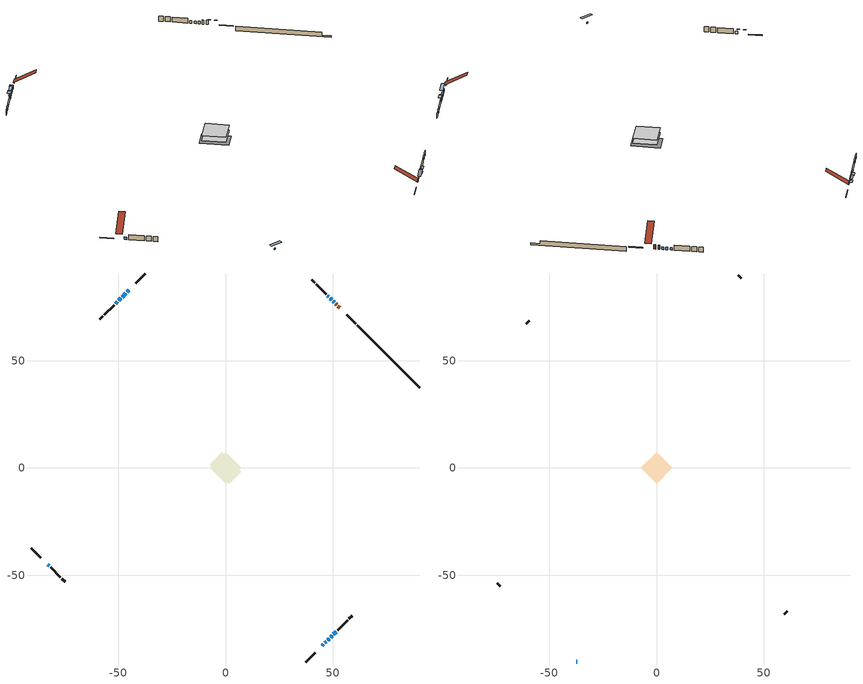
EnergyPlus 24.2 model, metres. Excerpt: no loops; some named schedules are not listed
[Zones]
conditioned space
 floor adiabatic (AdiabaticFloorConstruction): -7.29,0 0,7.29 7.29,0 0,-7.29 z0.58
 floor foundation (Slab1 construction): -7.27,1.69 -1.69,7.27 7.27,-1.69 1.69,-7.27 z-1.57
 wall outside (RimJoist1 construction): 37.52,-90.57 41.81,-86.28 / -90.57,-37.52 -86.28,-41.81 / -37.52,90.57 -41.81,86.28 / 60.82,67.27 56.52,71.56 z0.58:0.88
 wall outside (AdiabaticWallConstruction 1): 53.25,74.84 52.52,75.56 / 51.86,76.22 51.41,76.67 z0.58:2.61
 wall outside (AdiabaticWallConstruction): 50.76,77.33 50.19,77.89 / 49.53,78.55 48.87,79.22 / 45.08,-83 45.75,-82.33 / -83,-45.08 -82.33,-45.75 / 48.21,79.87 47.61,80.47 / -45.08,83 -45.8,82.28 z0.58:1.8; 46.41,-81.68 46.96,-81.12 z0.58:1.47; 47.62,-80.46 48.47,-79.62 z0.58:1.65; 49.12,-78.96 49.75,-78.33 z0.58:1.67; 50.41,-77.68 51.68,-76.4 z0.58:2.61; -46.46,81.63 -48.27,79.81 z0.58:2.31; -48.93,79.16 -49.81,78.27 / -50.47,77.62 -51.35,76.74 z0.58:2.08
 wall outside (Wall1 construction): 52.34,-75.74 56.96,-71.12 / -81.68,-46.41 -77.05,-51.03 / -52,76.08 -56.63,71.46 / 46.95,81.13 42.33,85.75 z0.58:3.02
 wall outside (Wall2 construction): 57.62,-70.46 59.1,-68.99 / -76.4,-51.69 -74.92,-53.16 / -57.28,70.8 -58.76,69.33 / 41.67,86.41 40.2,87.88 z0.58:3.02
 wall foundation (FoundationWall1 construction): 61.47,66.61,-1.57 61.47,66.61,0.58 87.66,40.42,0.58 87.66,40.42,-0.74 90.57,37.52,-0.74 90.57,37.52,-1.57
 window (WindowConstruction): 50.76,77.33 50.19,77.89 z0.58:1.8
 window (WindowConstruction 9): 49.53,78.55 48.87,79.22 z0.58:1.8
 window (WindowConstruction 10): 45.08,-83 45.75,-82.33 z0.58:1.8
 window (WindowConstruction 11): 46.41,-81.68 46.96,-81.12 z0.58:1.47
 window (WindowConstruction 12): -83,-45.08 -82.33,-45.75 z0.58:1.8
 window (WindowConstruction 1): 48.21,79.87 47.61,80.47 z0.58:1.8
 window (WindowConstruction 2): 47.62,-80.46 48.46,-79.62 z0.58:1.65
 window (WindowConstruction 3): 49.12,-78.96 49.75,-78.33 z0.58:1.67
 window (WindowConstruction 4): 50.41,-77.68 51.68,-76.4 z0.58:2.61
 window (WindowConstruction 8): -45.08,83 -45.8,82.28 z0.58:1.8
 window (WindowConstruction 5): -46.46,81.63 -48.27,79.81 z0.58:2.31
 window (WindowConstruction 6): -48.93,79.15 -49.81,78.28 z0.58:2.08
 window (WindowConstruction 7): -50.47,77.62 -51.34,76.74 z0.58:2.08
 door (Door): 53.25,74.84 52.52,75.56 z0.58:2.61
 door (Door 1): 51.86,76.22 51.41,76.67 z0.58:2.61
 ceiling adiabatic (AdiabaticFloorConstruction): 0,-7.29 7.29,0 0,7.29 -7.29,0 z0.58
attic - vented
 floor to conditioned space (Floor1 construction Reversed): -7.3,0 0,7.3 7.3,0 0,-7.3 z3.02
 wall outside (AdiabaticWallConstruction): -37.52,-90.57 -36.9,-90.57 z0.58:1.5
 wall outside (Wall3 construction): 59.75,-68.33 61.12,-66.96 / -74.27,-53.82 -72.9,-55.19 / -59.41,68.67 -60.78,67.3 / 39.54,88.54 38.17,89.91 z0.58:3.02
 window (WindowConstruction 13): -37.52,-90.57 -36.91,-90.57 z0.58:1.49
 roof outside (Roof1 construction): 44.43,-83.66,3.02 37.65,-76.88,8.61 35.68,-78.84,8.61 42.46,-85.62,3.02; -83.66,-44.43,3.02 -76.88,-37.65,8.61 -78.84,-35.68,8.61 -85.62,-42.46,3.02; -44.43,83.66,3.02 -37.65,76.88,8.61 -35.68,78.84,8.61 -42.46,85.62,3.02; 53.9,74.18,3.02 47.12,67.4,8.61 49.09,65.44,8.61 55.87,72.22,3.02
shading: -34.46,-90.57 -39.96,-90.57 -39.96,-91.79 -34.46,-91.79 z3.94; 48.69,-79.39 44.68,-83.4 45.54,-84.27 49.55,-80.26 z3.91; 48.68,-79.41 47.41,-80.68 47.84,-81.11 49.11,-79.84 z1.95; 49.96,-78.12 48.91,-79.17 49.77,-80.04 50.82,-78.98 z1.97; 51.9,-76.19 50.2,-77.89 51.06,-78.75 52.76,-77.05 z2.91; -46.01,82.07 -44.87,83.21 -45.95,84.29 -47.09,83.15 z2.1; -48.48,79.6 -46.25,81.84 -47.11,82.7 -49.35,80.46 z2.61; -50.02,78.06 -48.72,79.37 -49.79,80.44 -51.1,79.14 z2.38; -51.56,76.53 -50.25,77.83 -50.69,78.26 -51.99,76.96 z2.38
[Building]
Building 1: Terrain=Suburbs
[Site:Location]
Quebec Intl AP_QC: Latitude {deg}=46.8; Longitude {deg}=-71.38; Time Zone {hr}=-5; Elevation {m}=74; Keep Site Location Information=Yes
[Site:GroundTemperature:Shallow]
0.0108218, -2.24938, -2.43038, -1.3578, 2.94801, 7.23376, 10.9493, 13.303, 13.5029, 11.5886, 7.96783, 3.81355
[Site:WaterMainsTemperature]
Calculation Method=Schedule; Temperature Schedule=mains temperature schedule
[Material] Roughness=Rough; Thermal Absorptance=0.9
Name | Thickness {m} | Conductivity {W/m-K} | Density {kg/m3} | Specific Heat {J/kg-K} | Solar Absorptance | Visible Absorptance
asphalt or fiberglass shingles | 0.00635 | 0.162714 | 1121.4 | 1465.45 | 0.4 | 0.4
ceiling loosefill ins | 0.169333 | 0.0480833 | 16.02 | 1046.75 | 0.7 | 0.7
ceiling stud and cavity | 0.1397 | 1.03031 | 65.682 | 1177.47 | 0.7 | 0.7
concrete 4.0 in. | 0.1016 | 1.803125 | 2242.8 | 837.4 | 0.7 | 0.7
concrete 8.0 in. | 0.2032 | 1.803125 | 2242.8 | 837.4 | 0.7 | 0.7
door material | 0.04445 | 0.053851 | 512.64 | 1214.23 | 0.7 | 0.7
exterior vertical ins | 0.0451327 | 0.029427 | 32.04 | 1214.23 | 0.7 | 0.7
floor covering | 0.0127 | 0.0433444 | 54.468 | 1339.84 | 0.6 | 0.6
floor rigid ins; wall rigid ins | 0.512978 | 0.029427 | 32.04 | 1214.23 | 0.7 | 0.7
floor stud and cavity | 0.1397 | 1.75129 | 37.0049 | 1207.88 | 0.7 | 0.7
furniture material conditioned space 1 | 0.1524 | 0.115458 | 640.8 | 1214.23 | 0.6 | 0.6
gypsum board | 0.0127 | 0.160291 | 801 | 837.4 | 0.6 | 0.6
gypsum board 1 | 0.0127 | 0.160291 | 801 | 837.4 | 0.7 | 0.7
osb sheathing 0.5 in. | 0.0127 | 0.115458 | 512.64 | 1214.23 | 0.7 | 0.7
osb sheathing 0.75 in. | 0.01905 | 0.115458 | 512.64 | 1214.23 | 0.7 | 0.7
osb sheathing 2.0 in. | 0.0508 | 0.115458 | 512.64 | 1214.23 | 0.7 | 0.7
rim joist stud and cavity | 0.0508 | 0.0285197 | 125.044 | 1163.47 | 0.6 | 0.6
wall stud and cavity | 0.1397 | 0.0783975 | 139.0536 | 1170.24 | 0.7 | 0.7
wall stud and cavity 1 | 0.1397 | 0.075345 | 139.0536 | 1170.24 | 0.7 | 0.7
wall stud and cavity 2 | 0.0889 | 6.9971 | 50.32683 | 1063.81 | 0.6 | 0.6
wall stud and cavity 3 | 0.0889 | 0.380278 | 52.3479 | 1209.89 | 0.7 | 0.7
wall stud and cavity 4 | 0.0889 | 0.391764 | 83.0341 | 1211.67 | 0.7 | 0.7
wood siding | 0.0254 | 0.102417 | 544.68 | 1172.36 | 0.4 | 0.4
wood siding 1 | 0.00254 | 0.102417 | 544.68 | 1172.36 | 0.4 | 0.4
wood siding 2; wood siding 3; wood siding 4 | 0.0254 | 0.102417 | 544.68 | 1172.36 | 0.7 | 0.7
[WindowMaterial:SimpleGlazingSystem]
Name | U-Factor {W/m2-K} | Solar Heat Gain Coefficient
WindowMaterial | 2.77541 | 0.53
WindowMaterial 1 | 2.78052 | 0.57
WindowMaterial 10 | 2.98322 | 0.46
WindowMaterial 2 | 2.78392 | 0.59
WindowMaterial 3 | 2.779381 | 0.56
WindowMaterial 4 | 2.82821 | 0.59
WindowMaterial 5 | 2.796415 | 0.66
WindowMaterial 6 | 2.78847 | 0.62
WindowMaterial 7 | 2.92076 | 0.66
WindowMaterial 8 | 3.03659 | 0.46
WindowMaterial 9 | 2.765186 | 0.62
[Construction]
AdiabaticFloorConstruction: floor stud and cavity, floor rigid ins, osb sheathing 0.75 in., floor covering
AdiabaticWallConstruction: wood siding 3, wall rigid ins, wall stud and cavity 3, gypsum board
AdiabaticWallConstruction 1: wood siding 4, wall rigid ins, wall stud and cavity 3, gypsum board
Door; Door 1: door material
Floor1 construction Reversed: gypsum board, ceiling stud and cavity, ceiling loosefill ins
FoundationWall1 construction: concrete 8.0 in., gypsum board 1
furniture construction conditioned space 1: furniture material conditioned space 1
PartitionWallConstruction: gypsum board, wall stud and cavity 4, gypsum board
RimJoist1 construction: wood siding 2, osb sheathing 2.0 in., rim joist stud and cavity
Roof1 construction: asphalt or fiberglass shingles
Slab1 construction: concrete 4.0 in.
Wall1 construction: wood siding, osb sheathing 0.5 in., wall stud and cavity, gypsum board
Wall2 construction: wood siding, osb sheathing 0.5 in., wall stud and cavity 1, gypsum board
Wall3 construction: wood siding 1, wall stud and cavity 2
WindowConstruction: WindowMaterial
WindowConstruction 1: WindowMaterial 1
WindowConstruction 10; WindowConstruction 12; WindowConstruction 9: WindowMaterial 8
WindowConstruction 11: WindowMaterial 9
WindowConstruction 13: WindowMaterial 10
WindowConstruction 2: WindowMaterial 2
WindowConstruction 3: WindowMaterial 3
WindowConstruction 4: WindowMaterial 4
WindowConstruction 5: WindowMaterial 5
WindowConstruction 6; WindowConstruction 7: WindowMaterial 6
WindowConstruction 8: WindowMaterial 7
[Zone] Multiplier=1; Part of Total Floor Area=Yes
Name | Volume {m3}
attic - vented | 92.2201
conditioned space | 493
[Space]
Name | Zone | Volume {m3}
attic - vented 1 | attic - vented | 92.2201
conditioned space 1 | conditioned space | 493
[ZoneInfiltration:EffectiveLeakageArea]
infil attic - vented 1: Zone or Space=attic - vented 1; Schedule=Always On Discrete; Effective Air Leakage Area {cm2}=3930.09; Stack Coefficient=0.000558626; Wind Coefficient=1.59691e-05
[ZoneMixing]
whole house fan mix: Zone or Space=attic - vented; Schedule=Always On Continuous; Design Flow Rate Calculation Method=Flow/Zone; Design Flow Rate {m3/s}=0; Source Zone or Space=conditioned space
[SurfaceProperty:ExposedFoundationPerimeter]
Slab1: Exposed Perimeter Calculation Method=TotalExposedPerimeter; Total Exposed Perimeter {m}=41.149
[InternalMass] Zone or ZoneList=conditioned space; Space or SpaceList=conditioned space 1
Name | Construction | Surface Area {m2}
furniture mass conditioned space 1 | furniture construction conditioned space 1 | 82.6001
partition wall mass | PartitionWallConstruction | 206.5
[Lights]
interior lighting: Zone or ZoneList or Space or SpaceList=conditioned space 1; Schedule=interior lighting schedule; Design Level Calculation Method=LightingLevel; Lighting Level {W}=343.2; Return Air Fraction=0; Fraction Radiant=0.6; Fraction Visible=0.2; Fraction Replaceable=1
[People]
occupants: Zone or ZoneList or Space or SpaceList=conditioned space 1; Number of People Schedule=occupants schedule; Number of People Calculation Method=People; Number of People=3; Fraction Radiant=0.314171; Sensible Heat Fraction=0.56303; Activity Level Schedule=occupants activity schedule; Carbon Dioxide Generation Rate {m3/s-W}=0; Enable ASHRAE 55 Comfort Warnings=No; Mean Radiant Temperature Calculation Type=EnclosureAveraged
[ElectricEquipment] Zone or ZoneList or Space or SpaceList=conditioned space 1; Design Level Calculation Method=EquipmentLevel
Name | Schedule | Design Level {W} | Fraction Latent | Fraction Radiant | Fraction Lost
clothes dryer | clothes dryer schedule | 140.772 | 0.015 | 0.081 | 0.85
clothes washer | clothes washer schedule | 32.1985 | 0.03 | 0.162 | 0.7
cooking range | cooking range schedule | 215.147 | 0.08 | 0.432 | 0.2
dishwasher | dishwasher schedule | 66.8632 | 0.3 | 0.18 | 0.4
fridge | fridge schedule | 72.9452 | 0 | 0.6 | 0
mech vent bath fan 0 | mech vent bath fan 0 schedule | 50.2 | 0 | 0 | 1
mech vent bath fan 1 | mech vent bath fan 1 schedule | 50.2 | 0 | 0 | 1
mech vent house fan | mech vent house fan schedule | 19.9167 | 0 | 0 | 0.5
mech vent house fan cfis | mech vent house fan cfis schedule | 0 | 0 | 0 | 0
mech vent range fan 0 | mech vent range fan 0 schedule | 57 | 0 | 0 | 1
misc plug loads | misc plug loads schedule | 494.7 | 0.045 | 0.513 | 0.1
whole house fan | Always On Discrete | 0 | 0 | 0 | 1
[OtherEquipment] Zone or ZoneList or Space or SpaceList=conditioned space 1; Design Level Calculation Method=EquipmentLevel
Name | Fuel Type | Schedule | Design Level {W} | Fraction Latent | Fraction Radiant | Fraction Lost
clothes dryer 1 | Electricity | clothes dryer schedule | 0 | 0.015 | 0.081 | 0.85
cooking range 1 | Electricity | cooking range schedule | 0 | 0.08 | 0.432 | 0.2
general water use latent | None | general water use schedule | 62.594 | 1 | 0 | 0
general water use sensible | None | general water use schedule | -61.6891 | 0 | 0.6 | 0
mech vent house fan latent load | None | Always On Discrete | 0 | 1 | 0 | 0
mech vent house fan sensible load | None | Always On Discrete | 0 | 0 | 0 | 0
water heater energy adjustment1 | Electricity | Always On Discrete | 0.01 | 0 | 0 | 1
[ZoneInfiltration:DesignFlowRate] Zone or ZoneList or Space or SpaceList=conditioned space 1; Schedule=Always On Discrete; Design Flow Rate Calculation Method=Flow/Zone; Design Flow Rate {m3/s}=0
infil flow; natural vent flow; whole house fan flow
[ZoneControl:Thermostat]
conditioned space Thermostat: Zone or ZoneList=conditioned space; Control Type Schedule=conditioned space Thermostat Schedule; Control 1=conditioned space temperature setpoint; Temperature Difference Between Cutout And Setpoint {deltaC}=0
[ThermostatSetpoint:DualSetpoint]
conditioned space temperature setpoint: Heating Setpoint Temperature Schedule=heating setpoint; Cooling Setpoint Temperature Schedule=cooling setpoint
[Zone equipment]
conditioned space: electric baseboard
[Foundation:Kiva]
Foundation Kiva 1: Initial Indoor Air Temperature {C}=18; Wall Height Above Grade {m}=0.580004; Wall Depth Below Slab {m}=0.2032; Custom Block Material Name 1=exterior vertical ins; Custom Block Depth 1 {m}=2.15; Custom Block X Position 1 {m}=0.2159; Custom Block Z Position 1 {m}=0
[Foundation:Kiva:Settings]
Soil Conductivity {W/m-K}=0.849921; Soil Density {kg/m3}=1842.3; Soil Specific Heat {J/kg-K}=418.7; Ground Solar Absorptivity=0.9; Ground Thermal Absorptivity=0.9; Ground Surface Roughness {m}=0.03; Far-Field Width {m}=40; Deep-Ground Boundary Condition=ZeroFlux; Deep-Ground Depth {m}=40; Minimum Cell Dimension {m}=0.2; Maximum Cell Growth Coefficient=3; Simulation Timestep=Timestep
[Exterior:Lights]
exterior lighting: Schedule=exterior lighting schedule; Design Level {W}=75.6
[EnergyManagementSystem:Sensor] Output:Variable or Output:Meter Index Key=conditioned space
Name | Output:Variable or Output:Meter
conditioned_space_clg_unmet_s | Zone Cooling Setpoint Not Met Time
conditioned_space_htg_unmet_s | Zone Heating Setpoint Not Met Time
fridge_tin_s; tin_s; tin_s_1 | Zone Mean Air Temperature
tout_s | Zone Outdoor Air Drybulb Temperature
win_s | Zone Air Humidity Ratio
[Schedule:Constant]
Name | Hourly Value
Always On Continuous; mech vent house fan schedule; mech vent house fan cfis schedule; Always On Discrete | 1
occupants activity schedule | 117.228
fridge schedule | 0
[Schedule:Week:Daily]
interior lighting schedule Week Rule - Jan1-Jan27: interior lighting schedule day, interior lighting schedule day, interior lighting schedule day, interior lighting schedule day, interior lighting schedule day, interior lighting schedule day, interior lighting schedule day, interior lighting schedule default day, interior lighting schedule default day, interior lighting schedule default day, interior lighting schedule default day, interior lighting schedule default day
interior lighting schedule Week Rule - Jan28-Feb3: interior lighting schedule day, interior lighting schedule day, interior lighting schedule day, interior lighting schedule day, interior lighting schedule day 1, interior lighting schedule day 1, interior lighting schedule day 1, interior lighting schedule default day, interior lighting schedule default day, interior lighting schedule default day, interior lighting schedule default day, interior lighting schedule default day
interior lighting schedule Week Rule - Feb4-Feb24: interior lighting schedule day 1, interior lighting schedule day 1, interior lighting schedule day 1, interior lighting schedule day 1, interior lighting schedule day 1, interior lighting schedule day 1, interior lighting schedule day 1, interior lighting schedule default day, interior lighting schedule default day, interior lighting schedule default day, interior lighting schedule default day, interior lighting schedule default day
interior lighting schedule Week Rule - Feb25-Mar3: interior lighting schedule day 1, interior lighting schedule day 1, interior lighting schedule day 1, interior lighting schedule day 1, interior lighting schedule day 2, interior lighting schedule day 2, interior lighting schedule day 2, interior lighting schedule default day, interior lighting schedule default day, interior lighting schedule default day, interior lighting schedule default day, interior lighting schedule default day
interior lighting schedule Week Rule - Mar4-Mar31: interior lighting schedule day 2, interior lighting schedule day 2, interior lighting schedule day 2, interior lighting schedule day 2, interior lighting schedule day 2, interior lighting schedule day 2, interior lighting schedule day 2, interior lighting schedule default day, interior lighting schedule default day, interior lighting schedule default day, interior lighting schedule default day, interior lighting schedule default day
interior lighting schedule Week Rule - Apr1-Apr28: interior lighting schedule day 3, interior lighting schedule day 3, interior lighting schedule day 3, interior lighting schedule day 3, interior lighting schedule day 3, interior lighting schedule day 3, interior lighting schedule day 3, interior lighting schedule default day, interior lighting schedule default day, interior lighting schedule default day, interior lighting schedule default day, interior lighting schedule default day
interior lighting schedule Week Rule - Apr29-May5: interior lighting schedule day 3, interior lighting schedule day 3, interior lighting schedule day 4, interior lighting schedule day 4, interior lighting schedule day 4, interior lighting schedule day 4, interior lighting schedule day 4, interior lighting schedule default day, interior lighting schedule default day, interior lighting schedule default day, interior lighting schedule default day, interior lighting schedule default day
interior lighting schedule Week Rule - May6-May26: interior lighting schedule day 4, interior lighting schedule day 4, interior lighting schedule day 4, interior lighting schedule day 4, interior lighting schedule day 4, interior lighting schedule day 4, interior lighting schedule day 4, interior lighting schedule default day, interior lighting schedule default day, interior lighting schedule default day, interior lighting schedule default day, interior lighting schedule default day
interior lighting schedule Week Rule - May27-Jun2: interior lighting schedule day 4, interior lighting schedule day 4, interior lighting schedule day 4, interior lighting schedule day 4, interior lighting schedule day 4, interior lighting schedule day 5, interior lighting schedule day 5, interior lighting schedule default day, interior lighting schedule default day, interior lighting schedule default day, interior lighting schedule default day, interior lighting schedule default day
interior lighting schedule Week Rule - Jun3-Jun30: interior lighting schedule day 5, interior lighting schedule day 5, interior lighting schedule day 5, interior lighting schedule day 5, interior lighting schedule day 5, interior lighting schedule day 5, interior lighting schedule day 5, interior lighting schedule default day, interior lighting schedule default day, interior lighting schedule default day, interior lighting schedule default day, interior lighting schedule default day
interior lighting schedule Week Rule - Jul1-Jul28: interior lighting schedule day 6, interior lighting schedule day 6, interior lighting schedule day 6, interior lighting schedule day 6, interior lighting schedule day 6, interior lighting schedule day 6, interior lighting schedule day 6, interior lighting schedule default day, interior lighting schedule default day, interior lighting schedule default day, interior lighting schedule default day, interior lighting schedule default day
interior lighting schedule Week Rule - Jul29-Aug4: interior lighting schedule day 6, interior lighting schedule day 6, interior lighting schedule day 6, interior lighting schedule day 7, interior lighting schedule day 7, interior lighting schedule day 7, interior lighting schedule day 7, interior lighting schedule default day, interior lighting schedule default day, interior lighting schedule default day, interior lighting schedule default day, interior lighting schedule default day
interior lighting schedule Week Rule - Aug5-Aug25: interior lighting schedule day 7, interior lighting schedule day 7, interior lighting schedule day 7, interior lighting schedule day 7, interior lighting schedule day 7, interior lighting schedule day 7, interior lighting schedule day 7, interior lighting schedule default day, interior lighting schedule default day, interior lighting schedule default day, interior lighting schedule default day, interior lighting schedule default day
interior lighting schedule Week Rule - Aug26-Sep1: interior lighting schedule day 7, interior lighting schedule day 7, interior lighting schedule day 7, interior lighting schedule day 7, interior lighting schedule day 7, interior lighting schedule day 7, interior lighting schedule day 8, interior lighting schedule default day, interior lighting schedule default day, interior lighting schedule default day, interior lighting schedule default day, interior lighting schedule default day
interior lighting schedule Week Rule - Sep2-Sep29: interior lighting schedule day 8, interior lighting schedule day 8, interior lighting schedule day 8, interior lighting schedule day 8, interior lighting schedule day 8, interior lighting schedule day 8, interior lighting schedule day 8, interior lighting schedule default day, interior lighting schedule default day, interior lighting schedule default day, interior lighting schedule default day, interior lighting schedule default day
interior lighting schedule Week Rule - Sep30-Oct6: interior lighting schedule day 8, interior lighting schedule day 9, interior lighting schedule day 9, interior lighting schedule day 9, interior lighting schedule day 9, interior lighting schedule day 9, interior lighting schedule day 9, interior lighting schedule default day, interior lighting schedule default day, interior lighting schedule default day, interior lighting schedule default day, interior lighting schedule default day
interior lighting schedule Week Rule - Oct7-Oct27: interior lighting schedule day 9, interior lighting schedule day 9, interior lighting schedule day 9, interior lighting schedule day 9, interior lighting schedule day 9, interior lighting schedule day 9, interior lighting schedule day 9, interior lighting schedule default day, interior lighting schedule default day, interior lighting schedule default day, interior lighting schedule default day, interior lighting schedule default day
interior lighting schedule Week Rule - Oct28-Nov3: interior lighting schedule day 9, interior lighting schedule day 9, interior lighting schedule day 9, interior lighting schedule day 9, interior lighting schedule day 10, interior lighting schedule day 10, interior lighting schedule day 10, interior lighting schedule default day, interior lighting schedule default day, interior lighting schedule default day, interior lighting schedule default day, interior lighting schedule default day
interior lighting schedule Week Rule - Nov4-Nov24: interior lighting schedule day 10, interior lighting schedule day 10, interior lighting schedule day 10, interior lighting schedule day 10, interior lighting schedule day 10, interior lighting schedule day 10, interior lighting schedule day 10, interior lighting schedule default day, interior lighting schedule default day, interior lighting schedule default day, interior lighting schedule default day, interior lighting schedule default day
interior lighting schedule Week Rule - Nov25-Dec1: interior lighting schedule day 10, interior lighting schedule day 10, interior lighting schedule day 10, interior lighting schedule day 10, interior lighting schedule day 10, interior lighting schedule day 10, interior lighting schedule day 11, interior lighting schedule default day, interior lighting schedule default day, interior lighting schedule default day, interior lighting schedule default day, interior lighting schedule default day
interior lighting schedule Week Rule - Dec2-Dec31: interior lighting schedule day 11, interior lighting schedule day 11, interior lighting schedule day 11, interior lighting schedule day 11, interior lighting schedule day 11, interior lighting schedule day 11, interior lighting schedule day 11, interior lighting schedule default day, interior lighting schedule default day, interior lighting schedule default day, interior lighting schedule default day, interior lighting schedule default day
occupants schedule Week Rule - Jan1-Dec31: occupants schedule day, occupants schedule day, occupants schedule day, occupants schedule day, occupants schedule day, occupants schedule day, occupants schedule day, occupants schedule default day, occupants schedule default day, occupants schedule default day, occupants schedule default day, occupants schedule default day
clothes dryer schedule Week Rule - Jan1-Dec31: clothes dryer schedule day, clothes dryer schedule day, clothes dryer schedule day, clothes dryer schedule day, clothes dryer schedule day, clothes dryer schedule day, clothes dryer schedule day, clothes dryer schedule default day, clothes dryer schedule default day, clothes dryer schedule default day, clothes dryer schedule default day, clothes dryer schedule default day
clothes washer schedule Week Rule - Jan1-Dec31: clothes washer schedule day, clothes washer schedule day, clothes washer schedule day, clothes washer schedule day, clothes washer schedule day, clothes washer schedule day, clothes washer schedule day, clothes washer schedule default day, clothes washer schedule default day, clothes washer schedule default day, clothes washer schedule default day, clothes washer schedule default day
cooking range schedule Week Rule - Jan1-Dec31: cooking range schedule day, cooking range schedule day, cooking range schedule day, cooking range schedule day, cooking range schedule day, cooking range schedule day, cooking range schedule day, cooking range schedule default day, cooking range schedule default day, cooking range schedule default day, cooking range schedule default day, cooking range schedule default day
dishwasher schedule Week Rule - Jan1-Dec31: dishwasher schedule day, dishwasher schedule day, dishwasher schedule day, dishwasher schedule day, dishwasher schedule day, dishwasher schedule day, dishwasher schedule day, dishwasher schedule default day, dishwasher schedule default day, dishwasher schedule default day, dishwasher schedule default day, dishwasher schedule default day
mech vent bath fan 0 schedule Week Rule - Jan1-Dec31: mech vent bath fan 0 schedule day, mech vent bath fan 0 schedule day, mech vent bath fan 0 schedule day, mech vent bath fan 0 schedule day, mech vent bath fan 0 schedule day, mech vent bath fan 0 schedule day, mech vent bath fan 0 schedule day, mech vent bath fan 0 schedule default day, mech vent bath fan 0 schedule default day, mech vent bath fan 0 schedule default day, mech vent bath fan 0 schedule default day, mech vent bath fan 0 schedule default day
mech vent bath fan 1 schedule Week Rule - Jan1-Dec31: mech vent bath fan 1 schedule day, mech vent bath fan 1 schedule day, mech vent bath fan 1 schedule day, mech vent bath fan 1 schedule day, mech vent bath fan 1 schedule day, mech vent bath fan 1 schedule day, mech vent bath fan 1 schedule day, mech vent bath fan 1 schedule default day, mech vent bath fan 1 schedule default day, mech vent bath fan 1 schedule default day, mech vent bath fan 1 schedule default day, mech vent bath fan 1 schedule default day
mech vent range fan 0 schedule Week Rule - Jan1-Dec31: mech vent range fan 0 schedule day, mech vent range fan 0 schedule day, mech vent range fan 0 schedule day, mech vent range fan 0 schedule day, mech vent range fan 0 schedule day, mech vent range fan 0 schedule day, mech vent range fan 0 schedule day, mech vent range fan 0 schedule default day, mech vent range fan 0 schedule default day, mech vent range fan 0 schedule default day, mech vent range fan 0 schedule default day, mech vent range fan 0 schedule default day
misc plug loads schedule Week Rule - Jan1-Dec31: misc plug loads schedule day, misc plug loads schedule day, misc plug loads schedule day, misc plug loads schedule day, misc plug loads schedule day, misc plug loads schedule day, misc plug loads schedule day, misc plug loads schedule default day, misc plug loads schedule default day, misc plug loads schedule default day, misc plug loads schedule default day, misc plug loads schedule default day
general water use schedule Week Rule - Jan1-Dec31: general water use schedule day, general water use schedule day, general water use schedule day, general water use schedule day, general water use schedule day, general water use schedule day, general water use schedule day, general water use schedule default day, general water use schedule default day, general water use schedule default day, general water use schedule default day, general water use schedule default day
exterior lighting schedule Week Rule - Jan1-Jan27: exterior lighting schedule day, exterior lighting schedule day, exterior lighting schedule day, exterior lighting schedule day, exterior lighting schedule day, exterior lighting schedule day, exterior lighting schedule day, exterior lighting schedule default day, exterior lighting schedule default day, exterior lighting schedule default day, exterior lighting schedule default day, exterior lighting schedule default day
exterior lighting schedule Week Rule - Jan28-Feb3: exterior lighting schedule day, exterior lighting schedule day, exterior lighting schedule day, exterior lighting schedule day, exterior lighting schedule day 1, exterior lighting schedule day 1, exterior lighting schedule day 1, exterior lighting schedule default day, exterior lighting schedule default day, exterior lighting schedule default day, exterior lighting schedule default day, exterior lighting schedule default day
exterior lighting schedule Week Rule - Feb4-Feb24: exterior lighting schedule day 1, exterior lighting schedule day 1, exterior lighting schedule day 1, exterior lighting schedule day 1, exterior lighting schedule day 1, exterior lighting schedule day 1, exterior lighting schedule day 1, exterior lighting schedule default day, exterior lighting schedule default day, exterior lighting schedule default day, exterior lighting schedule default day, exterior lighting schedule default day
exterior lighting schedule Week Rule - Feb25-Mar3: exterior lighting schedule day 1, exterior lighting schedule day 1, exterior lighting schedule day 1, exterior lighting schedule day 1, exterior lighting schedule day 2, exterior lighting schedule day 2, exterior lighting schedule day 2, exterior lighting schedule default day, exterior lighting schedule default day, exterior lighting schedule default day, exterior lighting schedule default day, exterior lighting schedule default day
exterior lighting schedule Week Rule - Mar4-Mar31: exterior lighting schedule day 2, exterior lighting schedule day 2, exterior lighting schedule day 2, exterior lighting schedule day 2, exterior lighting schedule day 2, exterior lighting schedule day 2, exterior lighting schedule day 2, exterior lighting schedule default day, exterior lighting schedule default day, exterior lighting schedule default day, exterior lighting schedule default day, exterior lighting schedule default day
exterior lighting schedule Week Rule - Apr1-Apr28: exterior lighting schedule day 3, exterior lighting schedule day 3, exterior lighting schedule day 3, exterior lighting schedule day 3, exterior lighting schedule day 3, exterior lighting schedule day 3, exterior lighting schedule day 3, exterior lighting schedule default day, exterior lighting schedule default day, exterior lighting schedule default day, exterior lighting schedule default day, exterior lighting schedule default day
exterior lighting schedule Week Rule - Apr29-May5: exterior lighting schedule day 3, exterior lighting schedule day 3, exterior lighting schedule day 4, exterior lighting schedule day 4, exterior lighting schedule day 4, exterior lighting schedule day 4, exterior lighting schedule day 4, exterior lighting schedule default day, exterior lighting schedule default day, exterior lighting schedule default day, exterior lighting schedule default day, exterior lighting schedule default day
exterior lighting schedule Week Rule - May6-May26: exterior lighting schedule day 4, exterior lighting schedule day 4, exterior lighting schedule day 4, exterior lighting schedule day 4, exterior lighting schedule day 4, exterior lighting schedule day 4, exterior lighting schedule day 4, exterior lighting schedule default day, exterior lighting schedule default day, exterior lighting schedule default day, exterior lighting schedule default day, exterior lighting schedule default day
exterior lighting schedule Week Rule - May27-Jun2: exterior lighting schedule day 4, exterior lighting schedule day 4, exterior lighting schedule day 4, exterior lighting schedule day 4, exterior lighting schedule day 4, exterior lighting schedule day 5, exterior lighting schedule day 5, exterior lighting schedule default day, exterior lighting schedule default day, exterior lighting schedule default day, exterior lighting schedule default day, exterior lighting schedule default day
exterior lighting schedule Week Rule - Jun3-Jun30: exterior lighting schedule day 5, exterior lighting schedule day 5, exterior lighting schedule day 5, exterior lighting schedule day 5, exterior lighting schedule day 5, exterior lighting schedule day 5, exterior lighting schedule day 5, exterior lighting schedule default day, exterior lighting schedule default day, exterior lighting schedule default day, exterior lighting schedule default day, exterior lighting schedule default day
exterior lighting schedule Week Rule - Jul1-Jul28: exterior lighting schedule day 6, exterior lighting schedule day 6, exterior lighting schedule day 6, exterior lighting schedule day 6, exterior lighting schedule day 6, exterior lighting schedule day 6, exterior lighting schedule day 6, exterior lighting schedule default day, exterior lighting schedule default day, exterior lighting schedule default day, exterior lighting schedule default day, exterior lighting schedule default day
exterior lighting schedule Week Rule - Jul29-Aug4: exterior lighting schedule day 6, exterior lighting schedule day 6, exterior lighting schedule day 6, exterior lighting schedule day 7, exterior lighting schedule day 7, exterior lighting schedule day 7, exterior lighting schedule day 7, exterior lighting schedule default day, exterior lighting schedule default day, exterior lighting schedule default day, exterior lighting schedule default day, exterior lighting schedule default day
[Schedule:Year]
interior lighting schedule: interior lighting schedule Week Rule - Jan1-Jan27, 1, 1, 1, 27, interior lighting schedule Week Rule - Jan28-Feb3, 1, 28, 2, 3, interior lighting schedule Week Rule - Feb4-Feb24, 2, 4, 2, 24, interior lighting schedule Week Rule - Feb25-Mar3, 2, 25, 3, 3, interior lighting schedule Week Rule - Mar4-Mar31, 3, 4, 3, 31, interior lighting schedule Week Rule - Apr1-Apr28, 4, 1, 4, 28, interior lighting schedule Week Rule - Apr29-May5, 4, 29, 5, 5, interior lighting schedule Week Rule - May6-May26, 5, 6, 5, 26, interior lighting schedule Week Rule - May27-Jun2, 5, 27, 6, 2, interior lighting schedule Week Rule - Jun3-Jun30, 6, 3, 6, 30, interior lighting schedule Week Rule - Jul1-Jul28, 7, 1, 7, 28, interior lighting schedule Week Rule - Jul29-Aug4, 7, 29, 8, 4, interior lighting schedule Week Rule - Aug5-Aug25, 8, 5, 8, 25, interior lighting schedule Week Rule - Aug26-Sep1, 8, 26, 9, 1, interior lighting schedule Week Rule - Sep2-Sep29, 9, 2, 9, 29, interior lighting schedule Week Rule - Sep30-Oct6, 9, 30, 10, 6, interior lighting schedule Week Rule - Oct7-Oct27, 10, 7, 10, 27, interior lighting schedule Week Rule - Oct28-Nov3, 10, 28, 11, 3, interior lighting schedule Week Rule - Nov4-Nov24, 11, 4, 11, 24, interior lighting schedule Week Rule - Nov25-Dec1, 11, 25, 12, 1, interior lighting schedule Week Rule - Dec2-Dec31, 12, 2, 12, 31
occupants schedule: occupants schedule Week Rule - Jan1-Dec31, 1, 1, 12, 31
clothes dryer schedule: clothes dryer schedule Week Rule - Jan1-Dec31, 1, 1, 12, 31
clothes washer schedule: clothes washer schedule Week Rule - Jan1-Dec31, 1, 1, 12, 31
cooking range schedule: cooking range schedule Week Rule - Jan1-Dec31, 1, 1, 12, 31
dishwasher schedule: dishwasher schedule Week Rule - Jan1-Dec31, 1, 1, 12, 31
mech vent bath fan 0 schedule: mech vent bath fan 0 schedule Week Rule - Jan1-Dec31, 1, 1, 12, 31
mech vent bath fan 1 schedule: mech vent bath fan 1 schedule Week Rule - Jan1-Dec31, 1, 1, 12, 31
mech vent range fan 0 schedule: mech vent range fan 0 schedule Week Rule - Jan1-Dec31, 1, 1, 12, 31
misc plug loads schedule: misc plug loads schedule Week Rule - Jan1-Dec31, 1, 1, 12, 31
general water use schedule: general water use schedule Week Rule - Jan1-Dec31, 1, 1, 12, 31
exterior lighting schedule: exterior lighting schedule Week Rule - Jan1-Jan27, 1, 1, 1, 27, exterior lighting schedule Week Rule - Jan28-Feb3, 1, 28, 2, 3, exterior lighting schedule Week Rule - Feb4-Feb24, 2, 4, 2, 24, exterior lighting schedule Week Rule - Feb25-Mar3, 2, 25, 3, 3, exterior lighting schedule Week Rule - Mar4-Mar31, 3, 4, 3, 31, exterior lighting schedule Week Rule - Apr1-Apr28, 4, 1, 4, 28, exterior lighting schedule Week Rule - Apr29-May5, 4, 29, 5, 5, exterior lighting schedule Week Rule - May6-May26, 5, 6, 5, 26, exterior lighting schedule Week Rule - May27-Jun2, 5, 27, 6, 2, exterior lighting schedule Week Rule - Jun3-Jun30, 6, 3, 6, 30, exterior lighting schedule Week Rule - Jul1-Jul28, 7, 1, 7, 28, exterior lighting schedule Week Rule - Jul29-Aug4, 7, 29, 8, 4, exterior lighting schedule Week Rule - Aug5-Aug25, 8, 5, 8, 25, exterior lighting schedule Week Rule - Aug26-Sep1, 8, 26, 9, 1, exterior lighting schedule Week Rule - Sep2-Sep29, 9, 2, 9, 29, exterior lighting schedule Week Rule - Sep30-Oct6, 9, 30, 10, 6, exterior lighting schedule Week Rule - Oct7-Oct27, 10, 7, 10, 27, exterior lighting schedule Week Rule - Oct28-Nov3, 10, 28, 11, 3, exterior lighting schedule Week Rule - Nov4-Nov24, 11, 4, 11, 24, exterior lighting schedule Week Rule - Nov25-Dec1, 11, 25, 12, 1, exterior lighting schedule Week Rule - Dec2-Dec31, 12, 2, 12, 31
[Schedule:Compact]
conditioned space Thermostat Schedule: Through: 12/31, For: AllDays, Until: 24:00, 4
mains temperature schedule: Through: 01/01, For: AllDays, Until: 24:00, 5.175, Through: 01/02, For: AllDays, Until: 24:00, 5.10167, Through: 01/03, For: AllDays, Until: 24:00, 5.02889, Through: 01/04, For: AllDays, Until: 24:00, 4.95778, Through: 01/05, For: AllDays, Until: 24:00, 4.88778, Through: 01/06, For: AllDays, Until: 24:00, 4.81833, Through: 01/07, For: AllDays, Until: 24:00, 4.75056, Through: 01/08, For: AllDays, Until: 24:00, 4.68389, Through: 01/09, For: AllDays, Until: 24:00, 4.61833, Through: 01/10, For: AllDays, Until: 24:00, 4.55389, Through: 01/11, For: AllDays, Until: 24:00, 4.49056, Through: 01/12, For: AllDays, Until: 24:00, 4.42889, Through: 01/13, For: AllDays, Until: 24:00, 4.36778, Through: 01/14, For: AllDays, Until: 24:00, 4.30889, Through: 01/15, For: AllDays, Until: 24:00, 4.25056, Through: 01/16, For: AllDays, Until: 24:00, 4.19389, Through: 01/17, For: AllDays, Until: 24:00, 4.13833, Through: 01/18, For: AllDays, Until: 24:00, 4.08444, Through: 01/19, For: AllDays, Until: 24:00, 4.03167, Through: 01/20, For: AllDays, Until: 24:00, 3.98056, Through: 01/21, For: AllDays, Until: 24:00, 3.93056, Through: 01/22, For: AllDays, Until: 24:00, 3.88222, Through: 01/23, For: AllDays, Until: 24:00, 3.835, Through: 01/24, For: AllDays, Until: 24:00, 3.78944, Through: 01/25, For: AllDays, Until: 24:00, 3.74556, Through: 01/26, For: AllDays, Until: 24:00, 3.70278, Through: 01/27, For: AllDays, Until: 24:00, 3.66167, Through: 01/28, For: AllDays, Until: 24:00, 3.62167, Through: 01/29, For: AllDays, Until: 24:00, 3.58389, Through: 01/30, For: AllDays, Until: 24:00, 3.54722, Through: 01/31, For: AllDays, Until: 24:00, 3.51167, Through: 02/01, For: AllDays, Until: 24:00, 3.47833, Through: 02/02, For: AllDays, Until: 24:00, 3.44611, Through: 02/03, For: AllDays, Until: 24:00, 3.41556, Through: 02/04, For: AllDays, Until: 24:00, 3.38667, Through: 02/05, For: AllDays, Until: 24:00, 3.35944, Through: 02/06, For: AllDays, Until: 24:00, 3.33389, Through: 02/07, For: AllDays, Until: 24:00, 3.30944, Through: 02/08, For: AllDays, Until: 24:00, 3.28667, Through: 02/09, For: AllDays, Until: 24:00, 3.26611, Through: 02/10, For: AllDays, Until: 24:00, 3.24667, Through: 02/11, For: AllDays, Until: 24:00, 3.22889, Through: 02/12, For: AllDays, Until: 24:00, 3.21278, Through: 02/13, For: AllDays, Until: 24:00, 3.19833, Through: 02/14, For: AllDays, Until: 24:00, 3.18556, Through: 02/15, For: AllDays, Until: 24:00, 3.17389, Through: 02/16, For: AllDays, Until: 24:00, 3.16444, Through: 02/17, For: AllDays, Until: 24:00, 3.15667, Through: 02/18, For: AllDays, Until: 24:00, 3.15056, Through: 02/19, For: AllDays, Until: 24:00, 3.14556, Through: 02/20, For: AllDays, Until: 24:00, 3.14278, Through: 02/21, For: AllDays, Until: 24:00, 3.14111, Through: 02/22, For: AllDays, Until: 24:00, 3.14167, Through: 02/23, For: AllDays, Until: 24:00, 3.14333, Through: 02/24, For: AllDays, Until: 24:00, 3.14722, Through: 02/25, For: AllDays, Until: 24:00, 3.15222, Through: 02/26, For: AllDays, Until: 24:00, 3.15944, Through: 02/27, For: AllDays, Until: 24:00, 3.16778, Through: 02/28, For: AllDays, Until: 24:00, 3.17778, Through: 03/01, For: AllDays, Until: 24:00, 3.18944, Through: 03/02, For: AllDays, Until: 24:00, 3.20333, Through: 03/03, For: AllDays, Until: 24:00, 3.21833, Through: 03/04, For: AllDays, Until: 24:00, 3.235, Through: 03/05, For: AllDays, Until: 24:00, 3.25333, Through: 03/06, For: AllDays, Until: 24:00, 3.27333, Through: 03/07, For: AllDays, Until: 24:00, 3.29444, Through: 03/08, For: AllDays, Until: 24:00, 3.31778, Through: 03/09, For: AllDays, Until: 24:00, 3.34222, Through: 03/10, For: AllDays, Until: 24:00, 3.36889, Through: 03/11, For: AllDays, Until: 24:00, 3.39667, Through: 03/12, For: AllDays, Until: 24:00, 3.42611, Through: 03/13, For: AllDays, Until: 24:00, 3.45722, Through: 03/14, For: AllDays, Until: 24:00, 3.49, Through: 03/15, For: AllDays, Until: 24:00, 3.52389, Through: 03/16, For: AllDays, Until: 24:00, 3.55944, Through: 03/17, For: AllDays, Until: 24:00, 3.59667, Through: 03/18, For: AllDays, Until: 24:00, 3.63556, Through: 03/19, For: AllDays, Until: 24:00, 3.67556, Through: 03/20, For: AllDays, Until: 24:00, 3.71722, Through: 03/21, For: AllDays, Until: 24:00, 3.76056, Through: 03/22, For: AllDays, Until: 24:00, 3.80556, Through: 03/23, For: AllDays, Until: 24:00, 3.85111, Through: 03/24, For: AllDays, Until: 24:00, 3.89889, Through: 03/25, For: AllDays, Until: 24:00, 3.94778, Through: 03/26, For: AllDays, Until: 24:00, 3.99833, Through: 03/27, For: AllDays, Until: 24:00, 4.05, Through: 03/28, For: AllDays, Until: 24:00, 4.10333, Through: 03/29, For: AllDays, Until: 24:00, 4.15778, Through: 03/30, For: AllDays, Until: 24:00, 4.21333, Through: 03/31, For: AllDays, Until: 24:00, 4.27056, Through: 04/01, For: AllDays, Until: 24:00, 4.32944, Through: 04/02, For: AllDays, Until: 24:00, 4.38889, Through: 04/03, For: AllDays, Until: 24:00, 4.45, Through: 04/04, For: AllDays, Until: 24:00, 4.51222, Through: 04/05, For: AllDays, Until: 24:00, 4.57611, Through: 04/06, For: AllDays, Until: 24:00, 4.64056, Through: 04/07, For: AllDays, Until: 24:00, 4.70667, Through: 04/08, For: AllDays, Until: 24:00, 4.77389, Through: 04/09, For: AllDays, Until: 24:00, 4.84222, Through: 04/10, For: AllDays, Until: 24:00, 4.91167, Through: 04/11, For: AllDays, Until: 24:00, 4.98278, Through: 04/12, For: AllDays, Until: 24:00, 5.05444, Through: 04/13, For: AllDays, Until: 24:00, 5.12722, Through: 04/14, For: AllDays, Until: 24:00, 5.20111, Through: 04/15, For: AllDays, Until: 24:00, 5.27611, Through: 04/16, For: AllDays, Until: 24:00, 5.35167, Through: 04/17, For: AllDays, Until: 24:00, 5.42889, Through: 04/18, For: AllDays, Until: 24:00, 5.50667, Through: 04/19, For: AllDays, Until: 24:00, 5.58556, Through: 04/20, For: AllDays, Until: 24:00, 5.665, Through: 04/21, For: AllDays, Until: 24:00, 5.74611, Through: 04/22, For: AllDays, Until: 24:00, 5.82722, Through: 04/23, For: AllDays, Until: 24:00, 5.91, Through: 04/24, For: AllDays, Until: 24:00, 5.99278, Through: 04/25, For: AllDays, Until: 24:00, 6.07722, Through: 04/26, For: AllDays, Until: 24:00, 6.16167, Through: 04/27, For: AllDays, Until: 24:00, 6.24722, Through: 04/28, For: AllDays, Until: 24:00, 6.33389, Through: 04/29, For: AllDays, Until: 24:00, 6.42056, Through: 04/30, For: AllDays, Until: 24:00, 6.50833, Through: 05/01, For: AllDays, Until: 24:00, 6.59667, Through: 05/02, For: AllDays, Until: 24:00, 6.68556, Through: 05/03, For: AllDays, Until: 24:00, 6.775, Through: 05/04, For: AllDays, Until: 24:00, 6.86556, Through: 05/05, For: AllDays, Until: 24:00, 6.95611, Through: 05/06, For: AllDays, Until: 24:00, 7.04722, Through: 05/07, For: AllDays, Until: 24:00, 7.13889, Through: 05/08, For: AllDays, Until: 24:00, 7.23111, Through: 05/09, For: AllDays, Until: 24:00, 7.32333, Through: 05/10, For: AllDays, Until: 24:00, 7.41667, Through: 05/11, For: AllDays, Until: 24:00, 7.51, Through: 05/12, For: AllDays, Until: 24:00, 7.60389, Through: 05/13, For: AllDays, Until: 24:00, 7.69778, Through: 05/14, For: AllDays, Until: 24:00, 7.79222, Through: 05/15, For: AllDays, Until: 24:00, 7.88667, Through: 05/16, For: AllDays, Until: 24:00, 7.98167, Through: 05/17, For: AllDays, Until: 24:00, 8.07667, Through: 05/18, For: AllDays, Until: 24:00, 8.17167, Through: 05/19, For: AllDays, Until: 24:00, 8.26722, Through: 05/20, For: AllDays, Until: 24:00, 8.36278, Through: 05/21, For: AllDays, Until: 24:00, 8.45833, Through: 05/22, For: AllDays, Until: 24:00, 8.55444, Through: 05/23, For: AllDays, Until: 24:00, 8.65, Through: 05/24, For: AllDays, Until: 24:00, 8.74611, Through: 05/25, For: AllDays, Until: 24:00, 8.84167, Through: 05/26, For: AllDays, Until: 24:00, 8.93722, Through: 05/27, For: AllDays, Until: 24:00, 9.03333, Through: 05/28, For: AllDays, Until: 24:00, 9.12889, Through: 05/29, For: AllDays, Until: 24:00, 9.22389, Through: 05/30, For: AllDays, Until: 24:00, 9.31944, Through: 05/31, For: AllDays, Until: 24:00, 9.41444, Through: 06/01, For: AllDays, Until: 24:00, 9.50944, Through: 06/02, For: AllDays, Until: 24:00, 9.60389, Through: 06/03, For: AllDays, Until: 24:00, 9.69833, Through: 06/04, For: AllDays, Until: 24:00, 9.79278, Through: 06/05, For: AllDays, Until: 24:00, 9.88667, Through: 06/06, For: AllDays, Until: 24:00, 9.98, Through: 06/07, For: AllDays, Until: 24:00, 10.0728, Through: 06/08, For: AllDays, Until: 24:00, 10.1656, Through: 06/09, For: AllDays, Until: 24:00, 10.2578, Through: 06/10, For: AllDays, Until: 24:00, 10.3494, Through: 06/11, For: AllDays, Until: 24:00, 10.4411, Through: 06/12, For: AllDays, Until: 24:00, 10.5317, Through: 06/13, For: AllDays, Until: 24:00, 10.6222, Through: 06/14, For: AllDays, Until: 24:00, 10.7117, Through: 06/15, For: AllDays, Until: 24:00, 10.8006, Through: 06/16, For: AllDays, Until: 24:00, 10.8889, Through: 06/17, For: AllDays, Until: 24:00, 10.9772, Through: 06/18, For: AllDays, Until: 24:00, 11.0639, Through: 06/19, For: AllDays, Until: 24:00, 11.1506, Through: 06/20, For: AllDays, Until: 24:00, 11.2361, Through: 06/21, For: AllDays, Until: 24:00, 11.3211, Through: 06/22, For: AllDays, Until: 24:00, 11.4056, Through: 06/23, For: AllDays, Until: 24:00, 11.4889, Through: 06/24, For: AllDays, Until: 24:00, 11.5711, Through: 06/25, For: AllDays, Until: 24:00, 11.6533, Through: 06/26, For: AllDays, Until: 24:00, 11.7339, Through: 06/27, For: AllDays, Until: 24:00, 11.8139, Through: 06/28, For: AllDays, Until: 24:00, 11.8928, Through: 06/29, For: AllDays, Until: 24:00, 11.9711, Through: 06/30, For: AllDays, Until: 24:00, 12.0483, Through: 07/01, For: AllDays, Until: 24:00, 12.1244, Through: 07/02, For: AllDays, Until: 24:00, 12.1994, Through: 07/03, For: AllDays, Until: 24:00, 12.2733, Through: 07/04, For: AllDays, Until: 24:00, 12.3467, Through: 07/05, For: AllDays, Until: 24:00, 12.4183, Through: 07/06, For: AllDays, Until: 24:00, 12.4894, Through: 07/07, For: AllDays, Until: 24:00, 12.5589, Through: 07/08, For: AllDays, Until: 24:00, 12.6278, Through: 07/09, For: AllDays, Until: 24:00, 12.695, Through: 07/10, For: AllDays, Until: 24:00, 12.7617, Through: 07/11, For: AllDays, Until: 24:00, 12.8267, Through: 07/12, For: AllDays, Until: 24:00, 12.8906, Through: 07/13, For: AllDays, Until: 24:00, 12.9528, Through: 07/14, For: AllDays, Until: 24:00, 13.0144, Through: 07/15, For: AllDays, Until: 24:00, 13.0744, Through: 07/16, For: AllDays, Until: 24:00, 13.1333, Through: 07/17, For: AllDays, Until: 24:00, 13.1906, Through: 07/18, For: AllDays, Until: 24:00, 13.2467, Through: 07/19, For: AllDays, Until: 24:00, 13.3017, Through: 07/20, For: AllDays, Until: 24:00, 13.355, Through: 07/21, For: AllDays, Until: 24:00, 13.4072, Through: 07/22, For: AllDays, Until: 24:00, 13.4578, Through: 07/23, For: AllDays, Until: 24:00, 13.5067, Through: 07/24, For: AllDays, Until: 24:00, 13.5544, Through: 07/25, For: AllDays, Until: 24:00, 13.6011, Through: 07/26, For: AllDays, Until: 24:00, 13.6461, Through: 07/27, For: AllDays, Until: 24:00, 13.6894, Through: 07/28, For: AllDays, Until: 24:00, 13.7317, Through: 07/29, For: AllDays, Until: 24:00, 13.7722, Through: 07/30, For: AllDays, Until: 24:00, 13.8111, Through: 07/31, For: AllDays, Until: 24:00, 13.8489, Through: 08/01, For: AllDays, Until: 24:00, 13.8844, Through: 08/02, For: AllDays, Until: 24:00, 13.9189, Through: 08/03, For: AllDays, Until: 24:00, 13.9522, Through: 08/04, For: AllDays, Until: 24:00, 13.9833, Through: 08/05, For: AllDays, Until: 24:00, 14.0133, Through: 08/06, For: AllDays, Until: 24:00, 14.0411, Through: 08/07, For: AllDays, Until: 24:00, 14.0678, Through: 08/08, For: AllDays, Until: 24:00, 14.0933, Through: 08/09, For: AllDays, Until: 24:00, 14.1167, Through: 08/10, For: AllDays, Until: 24:00, 14.1383, Through: 08/11, For: AllDays, Until: 24:00, 14.1589, Through: 08/12, For: AllDays, Until: 24:00, 14.1772, Through: 08/13, For: AllDays, Until: 24:00, 14.1944, Through: 08/14, For: AllDays, Until: 24:00, 14.21, Through: 08/15, For: AllDays, Until: 24:00, 14.2233, Through: 08/16, For: AllDays, Until: 24:00, 14.2356, Through: 08/17, For: AllDays, Until: 24:00, 14.2461, Through: 08/18, For: AllDays, Until: 24:00, 14.255, Through: 08/19, For: AllDays, Until: 24:00, 14.2622, Through: 08/20, For: AllDays, Until: 24:00, 14.2678, Through: 08/21, For: AllDays, Until: 24:00, 14.2717, Through: 08/22, For: AllDays, Until: 24:00, 14.2739, Through: 08/23, For: AllDays, Until: 24:00, 14.2744, Through: 08/24, For: AllDays, Until: 24:00, 14.2733, Through: 08/25, For: AllDays, Until: 24:00, 14.2711, Through: 08/26, For: AllDays, Until: 24:00, 14.2667, Through: 08/27, For: AllDays, Until: 24:00, 14.2606, Through: 08/28, For: AllDays, Until: 24:00, 14.2528, Through: 08/29, For: AllDays, Until: 24:00, 14.2439, Through: 08/30, For: AllDays, Until: 24:00, 14.2328, Through: 08/31, For: AllDays, Until: 24:00, 14.2206, Through: 09/01, For: AllDays, Until: 24:00, 14.2061, Through: 09/02, For: AllDays, Until: 24:00, 14.1906, Through: 09/03, For: AllDays, Until: 24:00, 14.1728, Through: 09/04, For: AllDays, Until: 24:00, 14.1539, Through: 09/05, For: AllDays, Until: 24:00, 14.1333, Through: 09/06, For: AllDays, Until: 24:00, 14.1111, Through: 09/07, For: AllDays, Until: 24:00, 14.0872, Through: 09/08, For: AllDays, Until: 24:00, 14.0617, Through: 09/09, For: AllDays, Until: 24:00, 14.035, Through: 09/10, For: AllDays, Until: 24:00, 14.0061, Through: 09/11, For: AllDays, Until: 24:00, 13.9761, Through: 09/12, For: AllDays, Until: 24:00, 13.9444, Through: 09/13, For: AllDays, Until: 24:00, 13.9111, Through: 09/14, For: AllDays, Until: 24:00, 13.8761, Through: 09/15, For: AllDays, Until: 24:00, 13.84, Through: 09/16, For: AllDays, Until: 24:00, 13.8022, Through: 09/17, For: AllDays, Until: 24:00, 13.7628, Through: 09/18, For: AllDays, Until: 24:00, 13.7217, Through: 09/19, For: AllDays, Until: 24:00, 13.6794, Through: 09/20, For: AllDays, Until: 24:00, 13.6356, Through: 09/21, For: AllDays, Until: 24:00, 13.59, Through: 09/22, For: AllDays, Until: 24:00, 13.5433, Through: 09/23, For: AllDays, Until: 24:00, 13.4956, Through: 09/24, For: AllDays, Until: 24:00, 13.4456, Through: 09/25, For: AllDays, Until: 24:00, 13.395, Through: 09/26, For: AllDays, Until: 24:00, 13.3422, Through: 09/27, For: AllDays, Until: 24:00, 13.2883, Through: 09/28, For: AllDays, Until: 24:00, 13.2333, Through: 09/29, For: AllDays, Until: 24:00, 13.1772, Through: 09/30, For: AllDays, Until: 24:00, 13.1194, Through: 10/01, For: AllDays, Until: 24:00, 13.06, Through: 10/02, For: AllDays, Until: 24:00, 13, Through: 10/03, For: AllDays, Until: 24:00, 12.9383, Through: 10/04, For: AllDays, Until: 24:00, 12.8756, Through: 10/05, For: AllDays, Until: 24:00, 12.8111, Through: 10/06, For: AllDays, Until: 24:00, 12.7456, Through: 10/07, For: AllDays, Until: 24:00, 12.6794, Through: 10/08, For: AllDays, Until: 24:00, 12.6117, Through: 10/09, For: AllDays, Until: 24:00, 12.5428, Through: 10/10, For: AllDays, Until: 24:00, 12.4728, Through: 10/11, For: AllDays, Until: 24:00, 12.4017, Through: 10/12, For: AllDays, Until: 24:00, 12.3294, Through: 10/13, For: AllDays, Until: 24:00, 12.2561, Through: 10/14, For: AllDays, Until: 24:00, 12.1817, Through: 10/15, For: AllDays, Until: 24:00, 12.1061, Through: 10/16, For: AllDays, Until: 24:00, 12.03, Through: 10/17, For: AllDays, Until: 24:00, 11.9528, Through: 10/18, For: AllDays, Until: 24:00, 11.8744, Through: 10/19, For: AllDays, Until: 24:00, 11.795, Through: 10/20, For: AllDays, Until: 24:00, 11.715, Through: 10/21, For: AllDays, Until: 24:00, 11.6339, Through: 10/22, For: AllDays, Until: 24:00, 11.5517, Through: 10/23, For: AllDays, Until: 24:00, 11.4689, Through: 10/24, For: AllDays, Until: 24:00, 11.3856, Through: 10/25, For: AllDays, Until: 24:00, 11.3011, Through: 10/26, For: AllDays, Until: 24:00, 11.2161, Through: 10/27, For: AllDays, Until: 24:00, 11.13, Through: 10/28, For: AllDays, Until: 24:00, 11.0433, Through: 10/29, For: AllDays, Until: 24:00, 10.9561, Through: 10/30, For: AllDays, Until: 24:00, 10.8683, Through: 10/31, For: AllDays, Until: 24:00, 10.7794, Through: 11/01, For: AllDays, Until: 24:00, 10.6906, Through: 11/02, For: AllDays, Until: 24:00, 10.6006, Through: 11/03, For: AllDays, Until: 24:00, 10.51, Through: 11/04, For: AllDays, Until: 24:00, 10.4194, Through: 11/05, For: AllDays, Until: 24:00, 10.3278, Through: 11/06, For: AllDays, Until: 24:00, 10.2361, Through: 11/07, For: AllDays, Until: 24:00, 10.1439, Through: 11/08, For: AllDays, Until: 24:00, 10.0511, Through: 11/09, For: AllDays, Until: 24:00, 9.95778, Through: 11/10, For: AllDays, Until: 24:00, 9.86444, Through: 11/11, For: AllDays, Until: 24:00, 9.77056, Through: 11/12, For: AllDays, Until: 24:00, 9.67611, Through: 11/13, For: AllDays, Until: 24:00, 9.58167, Through: 11/14, For: AllDays, Until: 24:00, 9.48722, Through: 11/15, For: AllDays, Until: 24:00, 9.39222, Through: 11/16, For: AllDays, Until: 24:00, 9.29667, Through: 11/17, For: AllDays, Until: 24:00, 9.20167, Through: 11/18, For: AllDays, Until: 24:00, 9.10611, Through: 11/19, For: AllDays, Until: 24:00, 9.01056, Through: 11/20, For: AllDays, Until: 24:00, 8.915, Through: 11/21, For: AllDays, Until: 24:00, 8.81889, Through: 11/22, For: AllDays, Until: 24:00, 8.72333, Through: 11/23, For: AllDays, Until: 24:00, 8.62722, Through: 11/24, For: AllDays, Until: 24:00, 8.53167, Through: 11/25, For: AllDays, Until: 24:00, 8.43611, Through: 11/26, For: AllDays, Until: 24:00, 8.34, Through: 11/27, For: AllDays, Until: 24:00, 8.245, Through: 11/28, For: AllDays, Until: 24:00, 8.14944, Through: 11/29, For: AllDays, Until: 24:00, 8.05389, Through: 11/30, For: AllDays, Until: 24:00, 7.95889, Through: 12/01, For: AllDays, Until: 24:00, 7.86444, Through: 12/02, For: AllDays, Until: 24:00, 7.76944, Through: 12/03, For: AllDays, Until: 24:00, 7.67556, Through: 12/04, For: AllDays, Until: 24:00, 7.58167, Through: 12/05, For: AllDays, Until: 24:00, 7.48778, Through: 12/06, For: AllDays, Until: 24:00, 7.39444, Through: 12/07, For: AllDays, Until: 24:00, 7.30167, Through: 12/08, For: AllDays, Until: 24:00, 7.20889, Through: 12/09, For: AllDays, Until: 24:00, 7.11722, Through: 12/10, For: AllDays, Until: 24:00, 7.02556, Through: 12/11, For: AllDays, Until: 24:00, 6.93444, Through: 12/12, For: AllDays, Until: 24:00, 6.84389, Through: 12/13, For: AllDays, Until: 24:00, 6.75389, Through: 12/14, For: AllDays, Until: 24:00, 6.66444, Through: 12/15, For: AllDays, Until: 24:00, 6.57556, Through: 12/16, For: AllDays, Until: 24:00, 6.48778, Through: 12/17, For: AllDays, Until: 24:00, 6.4, Through: 12/18, For: AllDays, Until: 24:00, 6.31333, Through: 12/19, For: AllDays, Until: 24:00, 6.22722, Through: 12/20, For: AllDays, Until: 24:00, 6.14167, Through: 12/21, For: AllDays, Until: 24:00, 6.05722, Through: 12/22, For: AllDays, Until: 24:00, 5.97333, Through: 12/23, For: AllDays, Until: 24:00, 5.89, Through: 12/24, For: AllDays, Until: 24:00, 5.80778, Through: 12/25, For: AllDays, Until: 24:00, 5.72667, Through: 12/26, For: AllDays, Until: 24:00, 5.64611, Through: 12/27, For: AllDays, Until: 24:00, 5.56667, Through: 12/28, For: AllDays, Until: 24:00, 5.48833, Through: 12/29, For: AllDays, Until: 24:00, 5.41056, Through: 12/30, For: AllDays, Until: 24:00, 5.33389, Through: 12/31, For: AllDays, Until: 24:00, 5.25778
